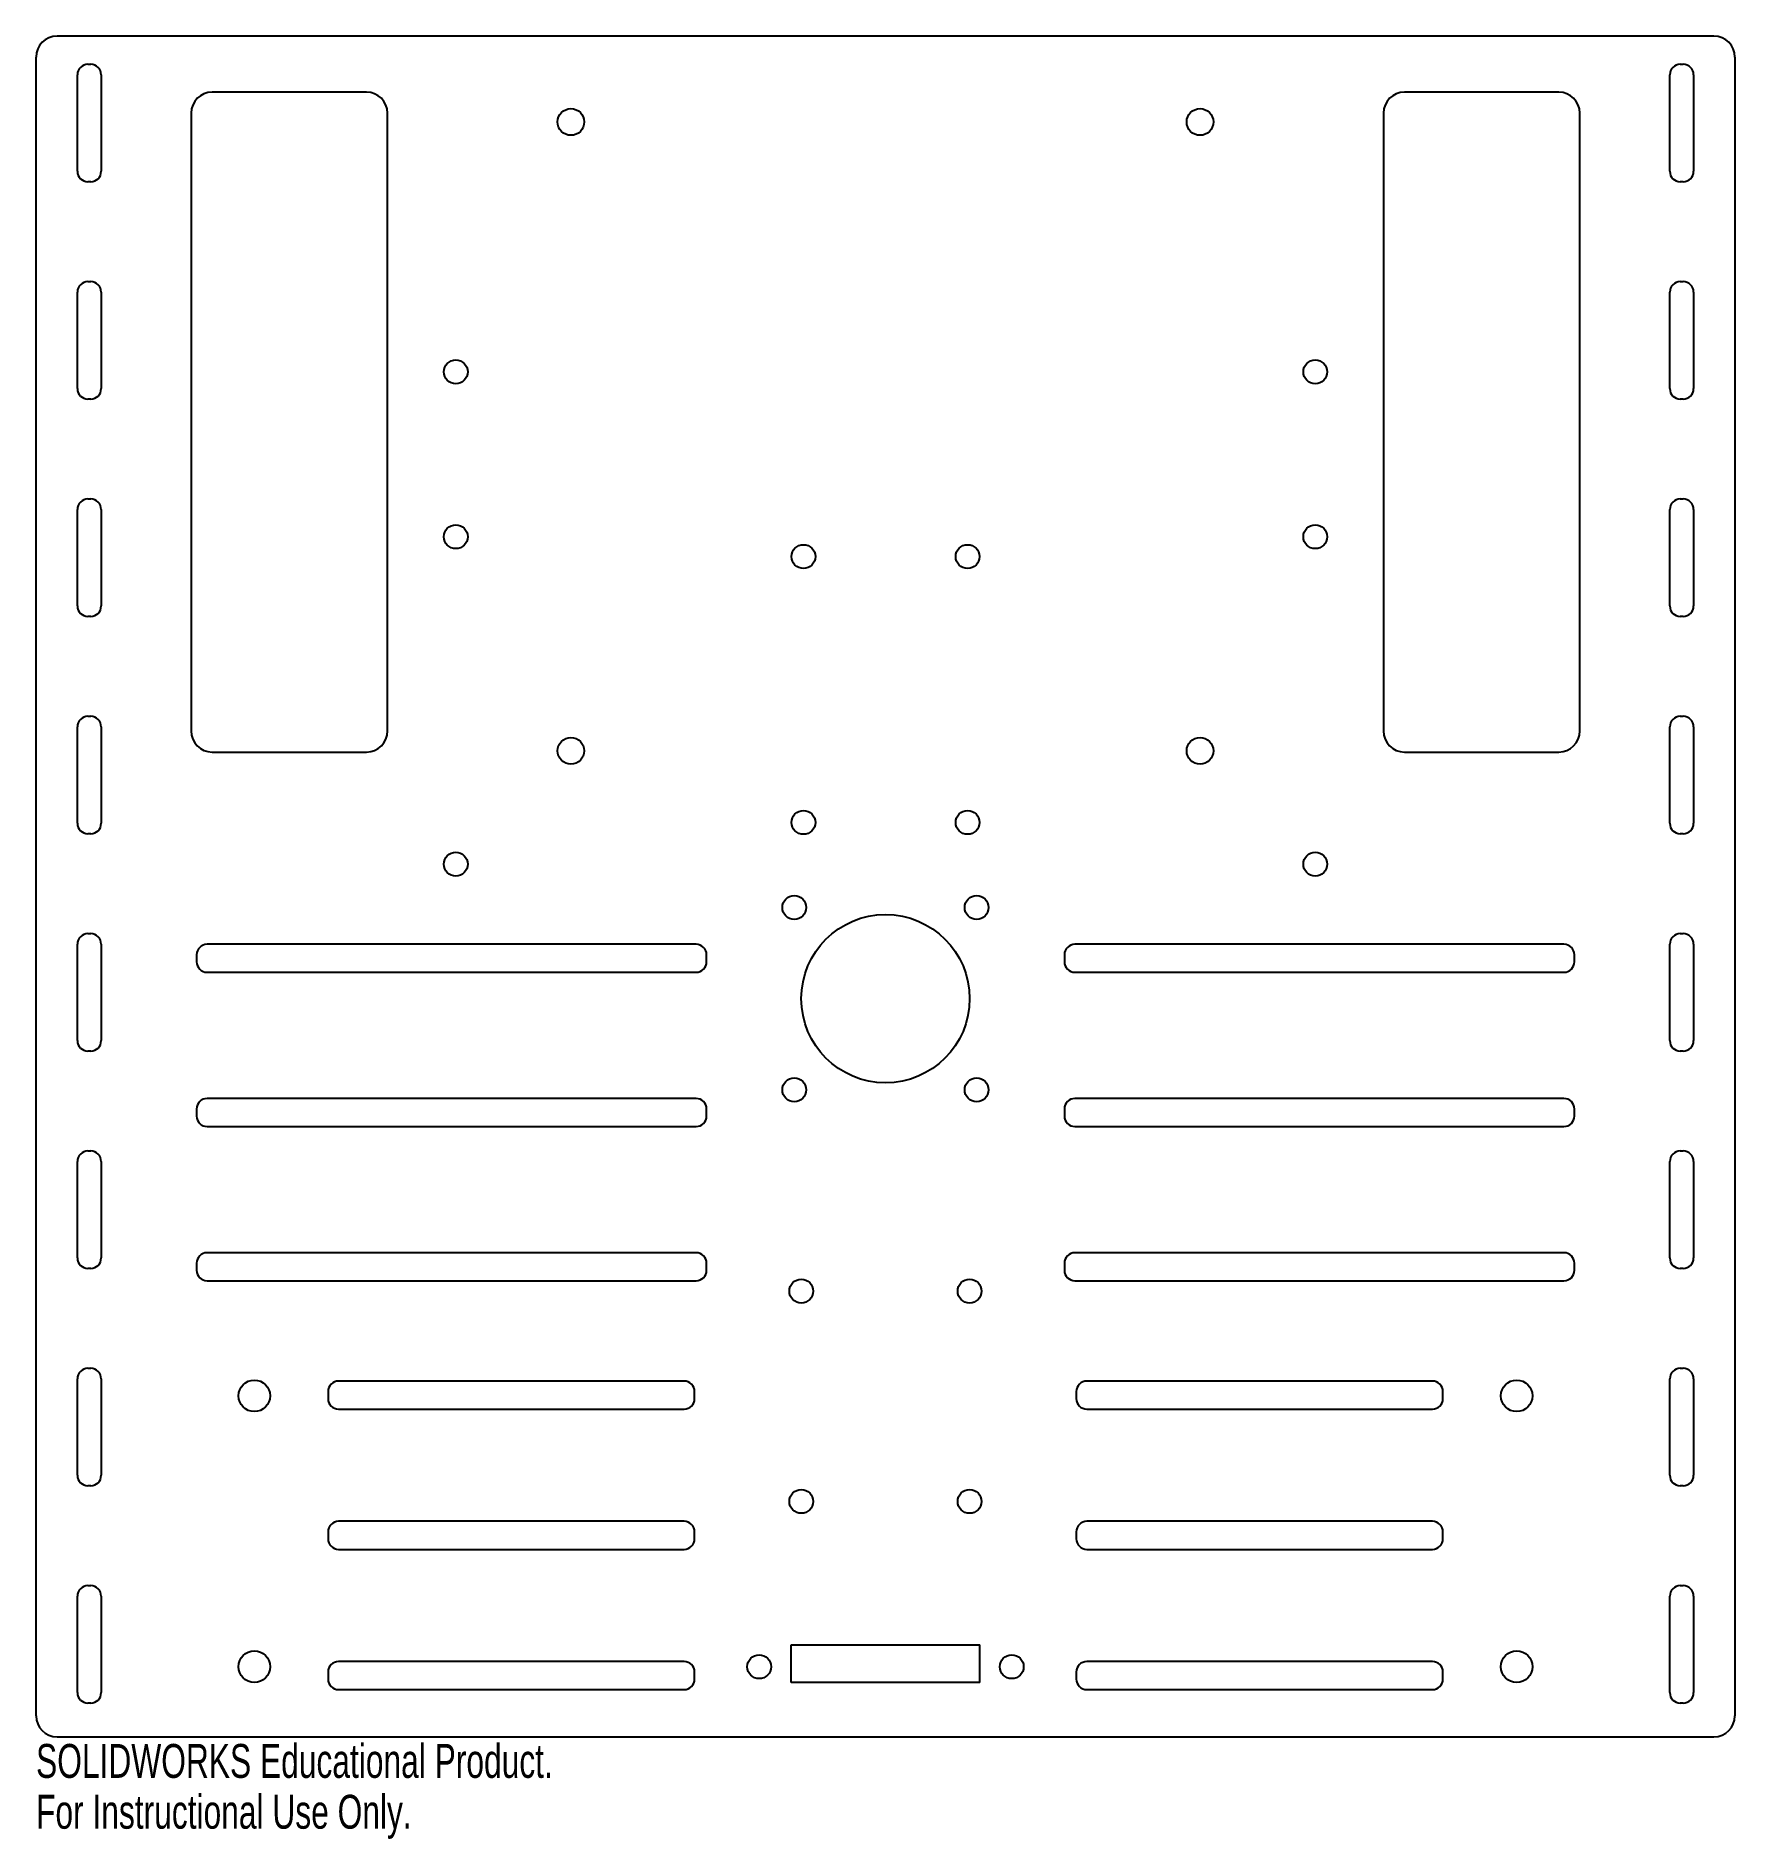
# Model space of a CAD drawing. Header units: millimetres. Extents: x -186 to 56, y -103 to 154.
import ezdxf

# ---------------------------------------------------------------- set-up
doc = ezdxf.new("R2010")
doc.units = ezdxf.units.MM
doc.styles.add('SLDTEXTSTYLE0', font='TXT', dxfattribs={"width": 0.7})

msp = doc.modelspace()

# ---------------------------------------------------------------- linework, layer by layer
at = {"color": 7, "linetype": 'Continuous', "lineweight": 25}
for p, q in [((52.85, 154.38), (-183.38, 154.38)), ((-186.38, -85.21), (-186.38, 151.38)), ((-178.99, 150.36), (-178.59, 150.36)), ((48.06, 150.36), (48.46, 150.36)), ((55.85, 151.38), (55.85, -85.21)), ((-180.49, 135.1), (-180.49, 148.86)), ((-177.09, 148.86), (-177.09, 135.1)), ((46.56, 135.1), (46.56, 148.86)), ((49.96, 148.86), (49.96, 135.1)), ((-139.27, 146.38), (-161.27, 146.38)), ((30.73, 146.38), (8.73, 146.38)), ((-164.27, 143.38), (-164.27, 55.26)), ((-136.27, 55.26), (-136.27, 143.38)), ((5.73, 143.38), (5.73, 55.26)), ((33.73, 55.26), (33.73, 143.38)), ((-178.59, 133.6), (-178.99, 133.6)), ((48.46, 133.6), (48.06, 133.6)), ((-178.99, 119.36), (-178.59, 119.36)), ((48.06, 119.36), (48.46, 119.36)), ((-180.49, 104.1), (-180.49, 117.86)), ((-177.09, 117.86), (-177.09, 104.1)), ((46.56, 104.1), (46.56, 117.86)), ((49.96, 117.86), (49.96, 104.1)), ((-178.59, 102.6), (-178.99, 102.6)), ((48.46, 102.6), (48.06, 102.6)), ((-178.99, 88.36), (-178.59, 88.36)), ((48.06, 88.36), (48.46, 88.36)), ((-180.49, 73.1), (-180.49, 86.86)), ((-177.09, 86.86), (-177.09, 73.1)), ((46.56, 73.1), (46.56, 86.86)), ((49.96, 86.86), (49.96, 73.1)), ((-178.59, 71.6), (-178.99, 71.6)), ((48.46, 71.6), (48.06, 71.6)), ((-178.99, 57.36), (-178.59, 57.36)), ((48.06, 57.36), (48.46, 57.36)), ((-180.49, 42.1), (-180.49, 55.86)), ((-177.09, 55.86), (-177.09, 42.1)), ((46.56, 42.1), (46.56, 55.86)), ((49.96, 55.86), (49.96, 42.1)), ((-161.27, 52.26), (-139.27, 52.26)), ((8.73, 52.26), (30.73, 52.26)), ((-178.59, 40.6), (-178.99, 40.6)), ((48.46, 40.6), (48.06, 40.6)), ((-178.99, 26.36), (-178.59, 26.36)), ((48.06, 26.36), (48.46, 26.36)), ((-180.49, 11.1), (-180.49, 24.86)), ((-177.09, 24.86), (-177.09, 11.1)), ((-163.49, 23.34), (-163.49, 22.34)), ((-92.27, 24.84), (-161.99, 24.84)), ((-90.77, 22.34), (-90.77, 23.34)), ((-39.76, 23.34), (-39.76, 22.34)), ((31.46, 24.84), (-38.26, 24.84)), ((32.96, 22.34), (32.96, 23.34)), ((46.56, 11.1), (46.56, 24.86)), ((49.96, 24.86), (49.96, 11.1)), ((-161.99, 20.84), (-92.27, 20.84)), ((-38.26, 20.84), (31.46, 20.84)), ((-178.59, 9.6), (-178.99, 9.6)), ((48.46, 9.6), (48.06, 9.6)), ((-92.27, 2.84), (-161.99, 2.84)), ((31.46, 2.84), (-38.26, 2.84)), ((-163.49, 1.34), (-163.49, 0.34)), ((-90.77, 0.34), (-90.77, 1.34)), ((-39.76, 1.34), (-39.76, 0.34)), ((32.96, 0.34), (32.96, 1.34)), ((-161.99, -1.16), (-92.27, -1.16)), ((-38.26, -1.16), (31.46, -1.16)), ((-178.99, -4.64), (-178.59, -4.64)), ((48.06, -4.64), (48.46, -4.64)), ((-180.49, -19.9), (-180.49, -6.14)), ((-177.09, -6.14), (-177.09, -19.9)), ((46.56, -19.9), (46.56, -6.14)), ((49.96, -6.14), (49.96, -19.9)), ((-92.27, -19.16), (-161.99, -19.16)), ((31.46, -19.16), (-38.26, -19.16)), ((-178.59, -21.4), (-178.99, -21.4)), ((-163.49, -20.66), (-163.49, -21.66)), ((-90.77, -21.66), (-90.77, -20.66)), ((-39.76, -20.66), (-39.76, -21.66)), ((32.96, -21.66), (32.96, -20.66)), ((48.46, -21.4), (48.06, -21.4)), ((-161.99, -23.16), (-92.27, -23.16)), ((-38.26, -23.16), (31.46, -23.16)), ((-178.99, -35.64), (-178.59, -35.64)), ((48.06, -35.64), (48.46, -35.64)), ((-180.49, -50.9), (-180.49, -37.14)), ((-177.09, -37.14), (-177.09, -50.9)), ((-93.98, -37.47), (-143.25, -37.47)), ((12.71, -37.47), (-36.56, -37.47)), ((46.56, -50.9), (46.56, -37.14)), ((49.96, -37.14), (49.96, -50.9)), ((-144.75, -38.97), (-144.75, -39.97)), ((-92.48, -39.97), (-92.48, -38.97)), ((-38.06, -38.97), (-38.06, -39.97)), ((14.21, -39.97), (14.21, -38.97)), ((-143.25, -41.47), (-93.98, -41.47)), ((-36.56, -41.47), (12.71, -41.47)), ((-178.59, -52.4), (-178.99, -52.4)), ((48.46, -52.4), (48.06, -52.4)), ((-144.75, -58.97), (-144.75, -59.97)), ((-93.98, -57.47), (-143.25, -57.47)), ((-92.48, -59.97), (-92.48, -58.97)), ((-38.06, -58.97), (-38.06, -59.97)), ((12.71, -57.47), (-36.56, -57.47)), ((14.21, -59.97), (14.21, -58.97)), ((-143.25, -61.47), (-93.98, -61.47)), ((-36.56, -61.47), (12.71, -61.47)), ((-178.99, -66.64), (-178.59, -66.64)), ((48.06, -66.64), (48.46, -66.64)), ((-180.49, -81.9), (-180.49, -68.14)), ((-177.09, -68.14), (-177.09, -81.9)), ((46.56, -81.9), (46.56, -68.14)), ((49.96, -68.14), (49.96, -81.9)), ((-78.73, -80.46), (-78.73, -75.1)), ((-78.73, -75.1), (-51.8, -75.1)), ((-51.8, -80.46), (-51.8, -75.1)), ((-144.75, -78.97), (-144.75, -79.97)), ((-93.98, -77.47), (-143.25, -77.47)), ((-92.48, -79.97), (-92.48, -78.97)), ((-38.06, -78.97), (-38.06, -79.97)), ((12.71, -77.47), (-36.56, -77.47)), ((14.21, -79.97), (14.21, -78.97)), ((-143.25, -81.47), (-93.98, -81.47)), ((-51.8, -80.46), (-78.73, -80.46)), ((-36.56, -81.47), (12.71, -81.47)), ((-178.59, -83.4), (-178.99, -83.4)), ((48.46, -83.4), (48.06, -83.4)), ((-183.38, -88.21), (52.85, -88.21))]:
    msp.add_line(p, q, dxfattribs=at)
for centre, radius in [((-110.12, 142.13), 1.9), ((-20.42, 142.13), 1.9), ((-126.54, 106.48), 1.7), ((-3.99, 106.48), 1.7), ((-126.54, 82.97), 1.7), ((-3.99, 82.97), 1.7), ((-76.97, 80.13), 1.7), ((-53.56, 80.13), 1.7), ((-110.12, 52.43), 1.9), ((-20.42, 52.43), 1.9), ((-76.97, 42.22), 1.7), ((-53.56, 42.22), 1.7), ((-126.54, 36.26), 1.7), ((-3.99, 36.26), 1.7), ((-78.27, 30.08), 1.7), ((-52.27, 30.08), 1.7), ((-65.27, 17.08), 12), ((-78.27, 4.08), 1.7), ((-52.27, 4.08), 1.7), ((-77.27, -24.63), 1.7), ((-53.27, -24.63), 1.7), ((-155.27, -39.57), 2.25), ((24.73, -39.57), 2.25), ((-77.27, -54.63), 1.7), ((-53.27, -54.63), 1.7), ((-155.27, -78.21), 2.25), ((-83.27, -78.21), 1.7), ((-47.27, -78.21), 1.7), ((24.73, -78.21), 2.25)]:
    msp.add_circle(centre, radius, dxfattribs=at)
for centre, radius, start, end in [((-183.38, 151.38), 3, 90, 180), ((52.85, 151.38), 3, 0, 90), ((-178.99, 148.86), 1.5, 90, 180), ((-178.59, 148.86), 1.5, 0, 90), ((48.06, 148.86), 1.5, 90, 180), ((48.46, 148.86), 1.5, 0, 90), ((-161.27, 143.38), 3, 90, 180), ((-139.27, 143.38), 3, 0, 90), ((8.73, 143.38), 3, 90, 180), ((30.73, 143.38), 3, 0, 90), ((-178.99, 135.1), 1.5, 180, 270), ((-178.59, 135.1), 1.5, 270, 0), ((48.06, 135.1), 1.5, 180, 270), ((48.46, 135.1), 1.5, 270, 0), ((-178.99, 117.86), 1.5, 90, 180), ((-178.59, 117.86), 1.5, 0, 90), ((48.06, 117.86), 1.5, 90, 180), ((48.46, 117.86), 1.5, 0, 90), ((-178.99, 104.1), 1.5, 180, 270), ((-178.59, 104.1), 1.5, 270, 0), ((48.06, 104.1), 1.5, 180, 270), ((48.46, 104.1), 1.5, 270, 0), ((-178.99, 86.86), 1.5, 90, 180), ((-178.59, 86.86), 1.5, 0, 90), ((48.06, 86.86), 1.5, 90, 180), ((48.46, 86.86), 1.5, 0, 90), ((-178.99, 73.1), 1.5, 180, 270), ((-178.59, 73.1), 1.5, 270, 0), ((48.06, 73.1), 1.5, 180, 270), ((48.46, 73.1), 1.5, 270, 0), ((-178.99, 55.86), 1.5, 90, 180), ((-178.59, 55.86), 1.5, 0, 90), ((48.06, 55.86), 1.5, 90, 180), ((48.46, 55.86), 1.5, 0, 90), ((-161.27, 55.26), 3, 180, 270), ((-139.27, 55.26), 3, 270, 0), ((8.73, 55.26), 3, 180, 270), ((30.73, 55.26), 3, 270, 0), ((-178.99, 42.1), 1.5, 180, 270), ((-178.59, 42.1), 1.5, 270, 0), ((48.06, 42.1), 1.5, 180, 270), ((48.46, 42.1), 1.5, 270, 0), ((-178.99, 24.86), 1.5, 90, 180), ((-178.59, 24.86), 1.5, 0, 90), ((48.06, 24.86), 1.5, 90, 180), ((48.46, 24.86), 1.5, 0, 90), ((-161.99, 23.34), 1.5, 90, 180), ((-92.27, 23.34), 1.5, 0, 90), ((-38.26, 23.34), 1.5, 90, 180), ((31.46, 23.34), 1.5, 0, 90), ((-161.99, 22.34), 1.5, 180, 270), ((-92.27, 22.34), 1.5, 270, 0), ((-38.26, 22.34), 1.5, 180, 270), ((31.46, 22.34), 1.5, 270, 0), ((-178.99, 11.1), 1.5, 180, 270), ((-178.59, 11.1), 1.5, 270, 0), ((48.06, 11.1), 1.5, 180, 270), ((48.46, 11.1), 1.5, 270, 0), ((-161.99, 1.34), 1.5, 90, 180), ((-92.27, 1.34), 1.5, 0, 90), ((-38.26, 1.34), 1.5, 90, 180), ((31.46, 1.34), 1.5, 0, 90), ((-161.99, 0.34), 1.5, 180, 270), ((-92.27, 0.34), 1.5, 270, 0), ((-38.26, 0.34), 1.5, 180, 270), ((31.46, 0.34), 1.5, 270, 0), ((-178.99, -6.14), 1.5, 90, 180), ((-178.59, -6.14), 1.5, 0, 90), ((48.06, -6.14), 1.5, 90, 180), ((48.46, -6.14), 1.5, 0, 90), ((-178.99, -19.9), 1.5, 180, 270), ((-178.59, -19.9), 1.5, 270, 0), ((-161.99, -20.66), 1.5, 90, 180), ((-92.27, -20.66), 1.5, 0, 90), ((-38.26, -20.66), 1.5, 90, 180), ((31.46, -20.66), 1.5, 0, 90), ((48.06, -19.9), 1.5, 180, 270), ((48.46, -19.9), 1.5, 270, 0), ((-161.99, -21.66), 1.5, 180, 270), ((-92.27, -21.66), 1.5, 270, 0), ((-38.26, -21.66), 1.5, 180, 270), ((31.46, -21.66), 1.5, 270, 0), ((-178.99, -37.14), 1.5, 90, 180), ((-178.59, -37.14), 1.5, 0, 90), ((48.06, -37.14), 1.5, 90, 180), ((48.46, -37.14), 1.5, 0, 90), ((-143.25, -38.97), 1.5, 90, 180), ((-93.98, -38.97), 1.5, 0, 90), ((-36.56, -38.97), 1.5, 90, 180), ((12.71, -38.97), 1.5, 0, 90), ((-143.25, -39.97), 1.5, 180, 270), ((-93.98, -39.97), 1.5, 270, 0), ((-36.56, -39.97), 1.5, 180, 270), ((12.71, -39.97), 1.5, 270, 0), ((-178.99, -50.9), 1.5, 180, 270), ((-178.59, -50.9), 1.5, 270, 0), ((48.06, -50.9), 1.5, 180, 270), ((48.46, -50.9), 1.5, 270, 0), ((-143.25, -58.97), 1.5, 90, 180), ((-93.98, -58.97), 1.5, 0, 90), ((-36.56, -58.97), 1.5, 90, 180), ((12.71, -58.97), 1.5, 0, 90), ((-143.25, -59.97), 1.5, 180, 270), ((-93.98, -59.97), 1.5, 270, 0), ((-36.56, -59.97), 1.5, 180, 270), ((12.71, -59.97), 1.5, 270, 0), ((-178.99, -68.14), 1.5, 90, 180), ((-178.59, -68.14), 1.5, 0, 90), ((48.06, -68.14), 1.5, 90, 180), ((48.46, -68.14), 1.5, 0, 90), ((-143.25, -78.97), 1.5, 90, 180), ((-93.98, -78.97), 1.5, 0, 90), ((-36.56, -78.97), 1.5, 90, 180), ((12.71, -78.97), 1.5, 0, 90), ((-178.99, -81.9), 1.5, 180, 270), ((-178.59, -81.9), 1.5, 270, 0), ((-143.25, -79.97), 1.5, 180, 270), ((-93.98, -79.97), 1.5, 270, 0), ((-36.56, -79.97), 1.5, 180, 270), ((12.71, -79.97), 1.5, 270, 0), ((48.06, -81.9), 1.5, 180, 270), ((48.46, -81.9), 1.5, 270, 0), ((-183.38, -85.21), 3, 180, 270), ((52.85, -85.21), 3, 270, 0)]:
    msp.add_arc(centre, radius, start, end, dxfattribs=at)

# ---------------------------------------------------------------- texts
at = {"color": 7, "linetype": 'Continuous', "char_height": 4.8336, "attachment_point": 1, "style": 'SLDTEXTSTYLE0'}
for s, insert in [('SOLIDWORKS Educational Product.', (-186.38, -89.23)), ('For Instructional Use Only.', (-186.38, -96.48))]:
    msp.add_mtext(s, dxfattribs=dict(at, insert=insert))

doc.saveas('drawing.dxf')
